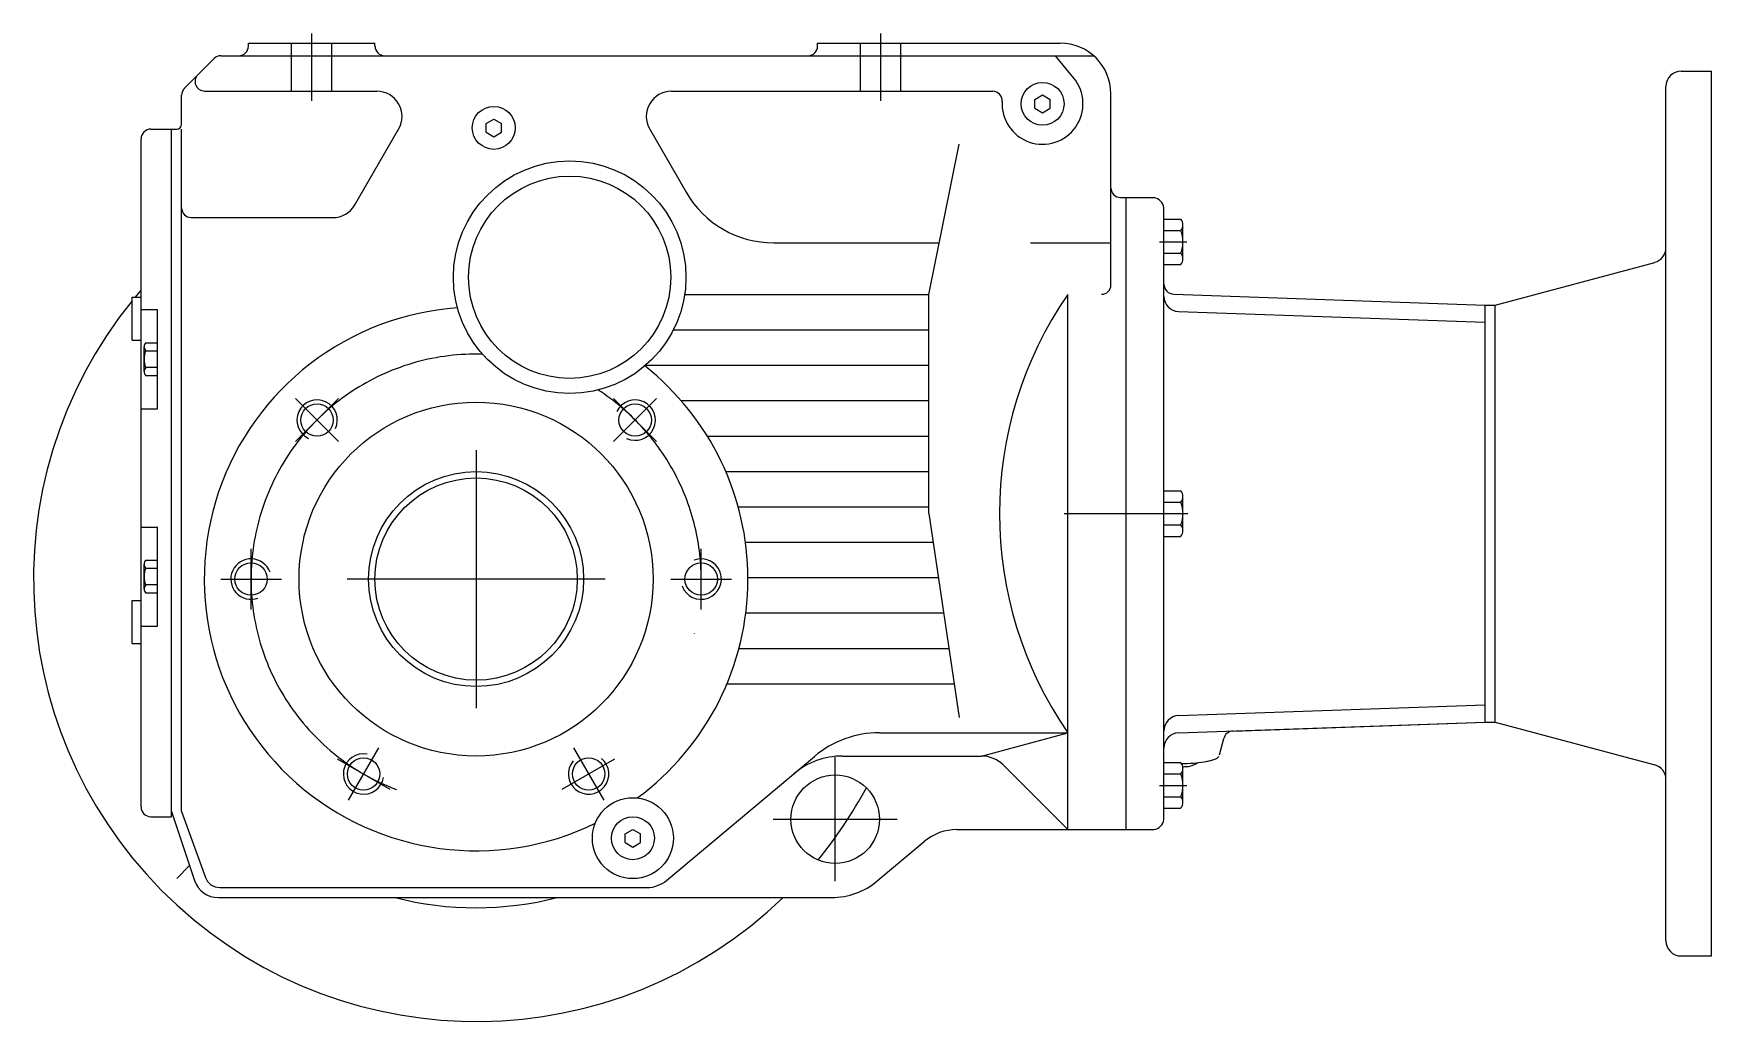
# Model space of a CAD drawing. Header units: millimetres. Extents: x -13962 to -13298, y 14053 to 14444.
import ezdxf

# ---------------------------------------------------------------- set-up
doc = ezdxf.new("R2010")
doc.units = ezdxf.units.MM
doc.header["$LTSCALE"] = 1000
doc.linetypes.add('DASHDOTTED', pattern=[0.55, 0.25, -0.15, 0, -0.15])
doc.linetypes.add('DASHED', pattern=[0.4, 0.25, -0.15])
for name, color, linetype in [('DIN-SL35', 1, 'DASHED'), ('DIN-SP35', 1, 'DASHDOTTED'), ('DIN-VL70', 1, 'Continuous')]:
    doc.layers.add(name, color=color, linetype=linetype)

msp = doc.modelspace()

# ---------------------------------------------------------------- linework, layer by layer
at = {"layer": 'DIN-SL35'}
for p, q in [((-13859.51, 14420.81), (-13859.51, 14439.81)), ((-13843.51, 14420.81), (-13843.51, 14439.81)), ((-13634.51, 14420.81), (-13634.51, 14439.81)), ((-13618.51, 14420.81), (-13618.51, 14439.81))]:
    msp.add_line(p, q, dxfattribs=at)
at = {"layer": 'DIN-SP35'}
for p, q in [((-13851.51, 14417.01), (-13851.51, 14443.61)), ((-13626.51, 14417.01), (-13626.51, 14443.61)), ((-13516.31, 14361.21), (-13505.51, 14361.21)), ((-13857.91, 14282.21), (-13840.91, 14299.21)), ((-13857.91, 14299.21), (-13840.91, 14282.21)), ((-13732.11, 14299.21), (-13715.11, 14282.21)), ((-13732.11, 14282.21), (-13715.11, 14299.21)), ((-13786.51, 14278.81), (-13786.51, 14176.81)), ((-13554.01, 14253.71), (-13505.01, 14253.71)), ((-13516.31, 14253.71), (-13505.51, 14253.71)), ((-13875.51, 14215.81), (-13875.51, 14239.81)), ((-13697.51, 14215.81), (-13697.51, 14239.81)), ((-13887.51, 14227.81), (-13863.51, 14227.81)), ((-13735.51, 14227.81), (-13837.51, 14227.81)), ((-13709.51, 14227.81), (-13685.51, 14227.81)), ((-13837.01, 14140.31), (-13825.01, 14161.11)), ((-13748.01, 14161.11), (-13736.01, 14140.31)), ((-13841.41, 14156.71), (-13820.61, 14144.71)), ((-13752.41, 14144.71), (-13731.61, 14156.71)), ((-13644.51, 14108.31), (-13644.51, 14157.31)), ((-13516.31, 14146.21), (-13505.51, 14146.21)), ((-13669.01, 14132.81), (-13620.01, 14132.81)), ((-13904.91, 14109.41), (-13899.86, 14114.46))]:
    msp.add_line(p, q, dxfattribs=at)
for start, end in [(88.39, 0), (0, 57.18)]:
    msp.add_arc((-13786.51, 14227.81), 89, start, end, dxfattribs=at)
at = {"layer": 'DIN-VL70'}
for p, q in [((-13876.51, 14439.81), (-13826.51, 14439.81)), ((-13876.51, 14438.61), (-13876.51, 14439.81)), ((-13826.51, 14438.61), (-13826.51, 14439.81)), ((-13651.51, 14439.81), (-13555.51, 14439.81)), ((-13651.51, 14438.51), (-13651.51, 14439.81)), ((-13901.91, 14421.91), (-13890.11, 14433.71)), ((-13887.41, 14434.81), (-13880.21, 14434.81)), ((-13880.21, 14434.81), (-13822.71, 14434.81)), ((-13822.71, 14434.81), (-13655.21, 14434.81)), ((-13655.21, 14434.81), (-13542.31, 14434.81)), ((-13557.51, 14434.81), (-13550.21, 14426.01)), ((-13316.01, 14428.71), (-13316.01, 14428.71)), ((-13316.01, 14428.71), (-13316.01, 14428.71)), ((-13310.01, 14428.71), (-13298.01, 14428.71)), ((-13310.01, 14428.71), (-13298.01, 14428.71)), ((-13298.01, 14253.71), (-13298.01, 14428.71)), ((-13298.01, 14253.71), (-13298.01, 14428.71)), ((-13903.01, 14407.71), (-13903.01, 14419.21)), ((-13893.91, 14420.81), (-13825.81, 14420.81)), ((-13709.21, 14420.81), (-13582.21, 14420.81)), ((-13565.51, 14417.51), (-13562.51, 14419.31)), ((-13565.51, 14417.51), (-13562.51, 14419.31)), ((-13562.51, 14419.31), (-13559.51, 14417.51)), ((-13562.51, 14419.31), (-13559.51, 14417.51)), ((-13535.51, 14382.41), (-13535.51, 14419.81)), ((-13316.01, 14358.91), (-13316.01, 14422.71)), ((-13316.01, 14358.91), (-13316.01, 14422.71)), ((-13316.01, 14253.71), (-13316.01, 14422.71)), ((-13565.51, 14414.11), (-13565.51, 14417.51)), ((-13565.51, 14414.11), (-13565.51, 14417.51)), ((-13565.51, 14414.11), (-13562.51, 14412.31)), ((-13565.51, 14414.11), (-13562.51, 14412.31)), ((-13562.51, 14412.31), (-13559.51, 14414.11)), ((-13562.51, 14412.31), (-13559.51, 14414.11)), ((-13559.51, 14414.11), (-13559.51, 14417.51)), ((-13559.51, 14414.11), (-13559.51, 14417.51)), ((-13915.11, 14405.81), (-13907.01, 14405.81)), ((-13907.01, 14133.81), (-13907.01, 14405.81)), ((-13907.01, 14405.81), (-13907.01, 14405.81)), ((-13907.01, 14405.81), (-13904.91, 14405.81)), ((-13903.01, 14135.81), (-13903.01, 14405.81)), ((-13834.51, 14375.81), (-13817.21, 14405.81)), ((-13782.51, 14408.01), (-13779.51, 14409.81)), ((-13782.51, 14408.01), (-13779.51, 14409.81)), ((-13782.51, 14404.61), (-13782.51, 14408.01)), ((-13782.51, 14404.61), (-13782.51, 14408.01)), ((-13782.51, 14404.61), (-13779.51, 14402.81)), ((-13782.51, 14404.61), (-13779.51, 14402.81)), ((-13779.51, 14409.81), (-13776.51, 14408.01)), ((-13779.51, 14409.81), (-13776.51, 14408.01)), ((-13779.51, 14402.81), (-13776.51, 14404.61)), ((-13779.51, 14402.81), (-13776.51, 14404.61)), ((-13776.51, 14404.61), (-13776.51, 14408.01)), ((-13776.51, 14404.61), (-13776.51, 14408.01)), ((-13717.81, 14405.81), (-13703.41, 14380.81)), ((-13919.01, 14137.71), (-13919.01, 14401.91)), ((-13607.51, 14340.41), (-13595.51, 14399.81)), ((-13535.51, 14344.11), (-13535.51, 14382.41)), ((-13531.71, 14378.71), (-13529.51, 14378.71)), ((-13529.51, 14128.71), (-13529.51, 14378.71)), ((-13529.51, 14378.71), (-13518.51, 14378.71)), ((-13529.51, 14378.71), (-13529.51, 14378.71)), ((-13514.51, 14370.21), (-13514.51, 14374.71)), ((-13514.51, 14370.21), (-13514.51, 14374.71)), ((-13899.21, 14370.81), (-13843.11, 14370.81)), ((-13514.51, 14352.21), (-13514.51, 14370.21)), ((-13514.51, 14352.21), (-13514.51, 14370.21)), ((-13514.51, 14352.21), (-13514.51, 14370.21)), ((-13514.51, 14370.21), (-13507.81, 14370.21)), ((-13514.51, 14365.71), (-13507.81, 14365.71)), ((-13507.01, 14354.51), (-13507.01, 14368.01)), ((-13668.81, 14360.81), (-13603.39, 14360.81)), ((-13567.27, 14360.81), (-13535.51, 14360.81)), ((-13514.51, 14356.71), (-13507.81, 14356.71)), ((-13514.51, 14344.51), (-13514.51, 14352.21)), ((-13514.51, 14262.71), (-13514.51, 14352.21)), ((-13514.51, 14352.21), (-13507.81, 14352.21)), ((-13383.51, 14336.21), (-13320.41, 14353.11)), ((-13383.51, 14336.21), (-13320.41, 14353.11)), ((-13922.51, 14322.31), (-13922.51, 14339.31)), ((-13922.51, 14339.31), (-13919.01, 14339.31)), ((-13704.01, 14340.41), (-13607.51, 14340.41)), ((-13607.51, 14253.71), (-13607.51, 14340.41)), ((-13552.51, 14167.01), (-13552.51, 14340.41)), ((-13514.51, 14339.61), (-13514.51, 14340.61)), ((-13510.61, 14340.51), (-13387.51, 14336.21)), ((-13919.01, 14334.41), (-13912.51, 14334.41)), ((-13912.51, 14295.21), (-13912.51, 14334.41)), ((-13508.71, 14333.61), (-13387.51, 14329.41)), ((-13387.51, 14336.21), (-13387.51, 14336.21)), ((-13387.51, 14336.21), (-13387.51, 14336.21)), ((-13387.51, 14253.71), (-13387.51, 14336.21)), ((-13387.51, 14336.21), (-13383.51, 14336.21)), ((-13387.51, 14253.71), (-13387.51, 14336.21)), ((-13387.51, 14336.21), (-13383.51, 14336.21)), ((-13383.51, 14336.21), (-13383.51, 14336.21)), ((-13383.51, 14336.21), (-13383.51, 14336.21)), ((-13383.51, 14253.71), (-13383.51, 14336.21)), ((-13708.48, 14326.41), (-13607.51, 14326.41)), ((-13387.51, 14329.41), (-13387.51, 14329.41)), ((-13922.51, 14322.31), (-13919.01, 14322.31)), ((-13917.81, 14309.91), (-13917.81, 14319.71)), ((-13917.21, 14321.31), (-13912.51, 14321.31)), ((-13912.51, 14308.31), (-13912.51, 14321.31)), ((-13917.21, 14318.11), (-13912.51, 14318.11)), ((-13719.42, 14312.41), (-13607.51, 14312.41)), ((-13917.21, 14311.61), (-13912.51, 14311.61)), ((-13917.21, 14308.31), (-13912.51, 14308.31)), ((-13919.01, 14295.21), (-13912.51, 14295.21)), ((-13705.44, 14298.41), (-13607.51, 14298.41)), ((-13695.11, 14284.41), (-13607.51, 14284.41)), ((-13687.81, 14270.41), (-13607.51, 14270.41)), ((-13514.51, 14253.71), (-13514.51, 14262.71)), ((-13514.51, 14244.71), (-13514.51, 14262.71)), ((-13514.51, 14262.71), (-13507.81, 14262.71)), ((-13507.01, 14246.91), (-13507.01, 14260.41)), ((-13682.88, 14256.41), (-13607.51, 14256.41)), ((-13607.51, 14253.71), (-13595.51, 14173.01)), ((-13514.51, 14258.21), (-13507.81, 14258.21)), ((-13514.51, 14244.71), (-13514.51, 14253.71)), ((-13387.51, 14171.21), (-13387.51, 14253.71)), ((-13387.51, 14171.21), (-13387.51, 14253.71)), ((-13383.51, 14171.21), (-13383.51, 14253.71)), ((-13383.51, 14171.21), (-13383.51, 14253.71)), ((-13383.51, 14171.21), (-13383.51, 14253.71)), ((-13316.01, 14084.71), (-13316.01, 14253.71)), ((-13316.01, 14084.71), (-13316.01, 14253.71)), ((-13298.01, 14078.71), (-13298.01, 14253.71)), ((-13298.01, 14078.71), (-13298.01, 14253.71)), ((-13919.01, 14248.41), (-13912.51, 14248.41)), ((-13912.51, 14209.21), (-13912.51, 14248.41)), ((-13514.51, 14249.21), (-13507.81, 14249.21)), ((-13680, 14242.41), (-13605.83, 14242.41)), ((-13514.51, 14155.21), (-13514.51, 14244.71)), ((-13514.51, 14244.71), (-13507.81, 14244.71)), ((-13917.81, 14223.91), (-13917.81, 14233.71)), ((-13917.21, 14235.31), (-13912.51, 14235.31)), ((-13917.21, 14232.11), (-13912.51, 14232.11)), ((-13912.51, 14222.31), (-13912.51, 14235.31)), ((-13917.21, 14225.61), (-13912.51, 14225.61)), ((-13679.01, 14228.41), (-13603.75, 14228.41)), ((-13922.51, 14202.31), (-13922.51, 14219.31)), ((-13922.51, 14219.31), (-13919.01, 14219.31)), ((-13917.21, 14222.31), (-13912.51, 14222.31)), ((-13679.85, 14214.41), (-13601.66, 14214.41)), ((-13919.01, 14209.21), (-13912.51, 14209.21)), ((-13922.51, 14202.31), (-13919.01, 14202.31)), ((-13682.56, 14200.41), (-13599.58, 14200.41)), ((-13687.3, 14186.41), (-13597.5, 14186.41)), ((-13508.71, 14173.81), (-13387.51, 14178.01)), ((-13508.71, 14173.81), (-13387.51, 14178.01)), ((-13387.51, 14178.01), (-13387.51, 14178.01)), ((-13387.51, 14178.01), (-13387.51, 14178.01)), ((-13627.01, 14167.01), (-13552.51, 14167.01)), ((-13586.61, 14157.81), (-13552.51, 14167.01)), ((-13552.51, 14167.01), (-13552.51, 14167.01)), ((-13552.51, 14167.01), (-13552.51, 14167.01)), ((-13552.51, 14128.71), (-13552.51, 14167.01)), ((-13552.51, 14167.01), (-13552.51, 14167.01)), ((-13552.51, 14167.01), (-13552.51, 14167.01)), ((-13514.51, 14166.81), (-13514.51, 14167.81)), ((-13508.71, 14167.01), (-13387.51, 14171.21)), ((-13508.71, 14167.01), (-13387.51, 14171.21)), ((-13487.11, 14167.71), (-13387.51, 14171.21)), ((-13387.51, 14171.21), (-13383.51, 14171.21)), ((-13387.51, 14171.21), (-13383.51, 14171.21)), ((-13383.51, 14171.21), (-13320.41, 14154.31)), ((-13383.51, 14171.21), (-13320.41, 14154.31)), ((-13383.51, 14171.21), (-13383.51, 14171.21)), ((-13383.51, 14171.21), (-13383.51, 14171.21)), ((-13492.51, 14158.31), (-13490.81, 14164.71)), ((-13711.21, 14108.61), (-13652.71, 14157.61)), ((-13641.61, 14157.81), (-13586.61, 14157.81)), ((-13578.11, 14154.31), (-13552.51, 14128.71)), ((-13514.51, 14137.21), (-13514.51, 14155.21)), ((-13514.51, 14137.21), (-13514.51, 14155.21)), ((-13514.51, 14155.21), (-13507.81, 14155.21)), ((-13507.6, 14154.91), (-13506.51, 14154.91)), ((-13507.01, 14139.41), (-13507.01, 14152.91)), ((-13514.51, 14150.71), (-13507.81, 14150.71)), ((-13514.51, 14137.21), (-13514.51, 14148.91)), ((-13316.01, 14084.71), (-13316.01, 14148.51)), ((-13316.01, 14084.71), (-13316.01, 14148.51)), ((-13514.51, 14141.71), (-13507.81, 14141.71)), ((-13915.11, 14133.81), (-13907.01, 14133.81)), ((-13907.01, 14135.81), (-13897.91, 14108.61)), ((-13903.01, 14135.81), (-13893.51, 14109.71)), ((-13514.51, 14132.71), (-13514.51, 14137.21)), ((-13514.51, 14132.71), (-13514.51, 14137.21)), ((-13514.51, 14137.21), (-13507.81, 14137.21)), ((-13727.51, 14127.01), (-13724.51, 14128.81)), ((-13727.51, 14123.61), (-13727.51, 14127.01)), ((-13724.51, 14128.81), (-13721.51, 14127.01)), ((-13721.51, 14123.61), (-13721.51, 14127.01)), ((-13596.41, 14128.71), (-13529.51, 14128.71)), ((-13529.51, 14128.71), (-13518.51, 14128.71)), ((-13727.51, 14123.61), (-13724.51, 14121.81)), ((-13724.51, 14121.81), (-13721.51, 14123.61)), ((-13627.91, 14108.41), (-13609.31, 14124.01)), ((-13888.41, 14101.81), (-13645.91, 14101.81)), ((-13887.91, 14105.81), (-13718.91, 14105.81)), ((-13316.01, 14078.71), (-13316.01, 14078.71)), ((-13316.01, 14078.71), (-13316.01, 14078.71)), ((-13310.01, 14078.71), (-13298.01, 14078.71)), ((-13310.01, 14078.71), (-13298.01, 14078.71))]:
    msp.add_line(p, q, dxfattribs=at)
for centre, radius in [((-13562.51, 14415.81), 8.5), ((-13562.51, 14415.81), 8.5), ((-13779.51, 14406.31), 8.5), ((-13779.51, 14406.31), 8.5), ((-13749.51, 14347.21), 46), ((-13749.51, 14347.21), 40), ((-13786.51, 14227.81), 70), ((-13849.41, 14290.71), 6.4), ((-13723.61, 14290.71), 6.4), ((-13786.51, 14227.81), 42.5), ((-13786.51, 14227.81), 40), ((-13875.51, 14227.81), 6.4), ((-13697.51, 14227.81), 6.4), ((-13831.01, 14150.71), 6.4), ((-13742.01, 14150.71), 6.4), ((-13644.51, 14132.81), 17.5), ((-13724.51, 14125.31), 16), ((-13724.51, 14125.31), 8.5)]:
    msp.add_circle(centre, radius, dxfattribs=at)
for centre, radius, start, end in [((-13880.31, 14438.61), 3.75, 270, 0), ((-13822.71, 14438.61), 3.75, 180, 270), ((-13655.21, 14438.61), 3.75, 270, 0), ((-13555.51, 14419.81), 20, 0, 90), ((-13887.41, 14431.11), 3.75, 90, 135), ((-13893.91, 14424.61), 3.75, 135, 270), ((-13562.51, 14415.81), 16, 176.37, 39.78), ((-13310.01, 14422.71), 6, 90, 180), ((-13310.01, 14422.71), 6, 90, 180), ((-13899.21, 14419.21), 3.75, 135, 180), ((-13825.81, 14410.81), 10, 330, 90), ((-13709.21, 14410.81), 10, 90, 210), ((-13582.21, 14417.01), 3.75, 356.37, 90), ((-13915.11, 14401.91), 3.9, 90, 180), ((-13904.91, 14407.71), 1.88, 270, 0), ((-13668.81, 14400.81), 40, 210, 270), ((-13531.71, 14382.51), 3.75, 180, 270), ((-13519.41, 14373.81), 5, 10.53, 79.47), ((-13899.21, 14374.61), 3.75, 180, 270), ((-13843.11, 14380.81), 10, 270, 330), ((-13519.91, 14361.21), 12.9, 339.59, 20.41), ((-13510.51, 14367.91), 3.53, 0, 39.6), ((-13510.51, 14368.01), 3.53, 320.4, 0), ((-13322.01, 14358.91), 6, 285, 0), ((-13322.01, 14358.91), 6, 285, 0), ((-13510.51, 14354.41), 3.53, 0, 39.6), ((-13510.51, 14354.51), 3.53, 320.4, 0), ((-13786.51, 14227.81), 175, 139.21, 140.42), ((-13426.81, 14253.71), 152.7, 145.4, 214.6), ((-13539.21, 14344.21), 3.75, 270, 0), ((-13510.51, 14344.51), 4, 180, 268), ((-13508.51, 14339.61), 6, 180, 268), ((-13786.51, 14227.81), 175, 141, 313.96), ((-13786.51, 14227.81), 107.5, 93.93, 296.01), ((-13915.21, 14319.71), 2.55, 140.4, 180), ((-13915.21, 14319.71), 2.55, 180, 219.6), ((-13908.51, 14314.81), 9.32, 159.59, 200.41), ((-13786.51, 14227.81), 107.5, 0, 51.64), ((-13915.21, 14309.91), 2.55, 140.4, 180), ((-13915.21, 14309.91), 2.55, 180, 219.6), ((-13849.41, 14290.71), 8, 335, 245), ((-13723.61, 14290.71), 8, 245, 155), ((-13510.51, 14260.41), 3.53, 0, 39.6), ((-13510.51, 14260.51), 3.53, 320.4, 0), ((-13519.91, 14253.71), 12.9, 339.59, 20.41), ((-13510.51, 14246.91), 3.53, 0, 39.6), ((-13510.51, 14247.01), 3.53, 320.4, 0), ((-13915.21, 14233.71), 2.55, 140.4, 180), ((-13915.21, 14233.71), 2.55, 180, 219.6), ((-13875.51, 14227.81), 8, 20, 290), ((-13697.51, 14227.81), 8, 200, 110), ((-13908.51, 14228.81), 9.32, 159.59, 200.41), ((-13915.21, 14223.91), 2.55, 140.4, 180), ((-13786.51, 14227.81), 107.5, 306.35, 0), ((-13915.21, 14223.91), 2.55, 180, 219.6), ((-13508.51, 14167.81), 6, 92, 180), ((-13627.01, 14127.01), 40, 90, 130), ((-13508.51, 14161.01), 6, 92, 180), ((-13487.01, 14163.71), 4, 92, 165.49), ((-13831.01, 14150.71), 8, 80, 350), ((-13742.01, 14150.71), 8, 140, 50), ((-13641.61, 14127.81), 30, 90, 130), ((-13586.61, 14145.81), 12, 45, 90), ((-13510.51, 14152.91), 3.53, 0, 39.6), ((-13510.51, 14153.01), 3.53, 320.4, 0), ((-13506.51, 14162.97), 9.37, 266.71, 277.25), ((-13506.41, 14210.01), 55.11, 269.95, 274.93), ((-13506.51, 14162.77), 9.21, 277.23, 290.07), ((-13506.31, 14162.37), 8.79, 290.05, 303.3), ((-13504.91, 14193.41), 38.41, 274.76, 281.11), ((-13506.01, 14161.97), 8.23, 303.28, 304.32), ((-13500.71, 14172.51), 17.11, 280.6, 291.51), ((-13495.71, 14160.31), 3.95, 288.92, 318.21), ((-13322.01, 14148.51), 6, 0, 75), ((-13322.01, 14148.51), 6, 0, 75), ((-13519.91, 14146.21), 12.9, 339.59, 20.41), ((-13786.51, 14227.81), 175, 320.59, 331.86), ((-13510.51, 14139.41), 3.53, 0, 39.6), ((-13510.51, 14139.51), 3.53, 320.4, 0), ((-13915.11, 14137.71), 3.9, 180, 270), ((-13519.41, 14133.61), 5, 280.53, 349.47), ((-13596.41, 14108.71), 20, 90, 130.05), ((-13888.41, 14111.81), 10, 198.56, 270), ((-13887.91, 14111.81), 6, 200, 270), ((-13718.91, 14117.81), 12, 270, 310), ((-13645.91, 14129.81), 28, 270, 310.05), ((-13786.51, 14227.81), 130.02, 255.73, 284.29), ((-13310.01, 14084.71), 6, 180, 270), ((-13310.01, 14084.71), 6, 180, 270)]:
    msp.add_arc(centre, radius, start, end, dxfattribs=at)

doc.saveas('drawing.dxf')
